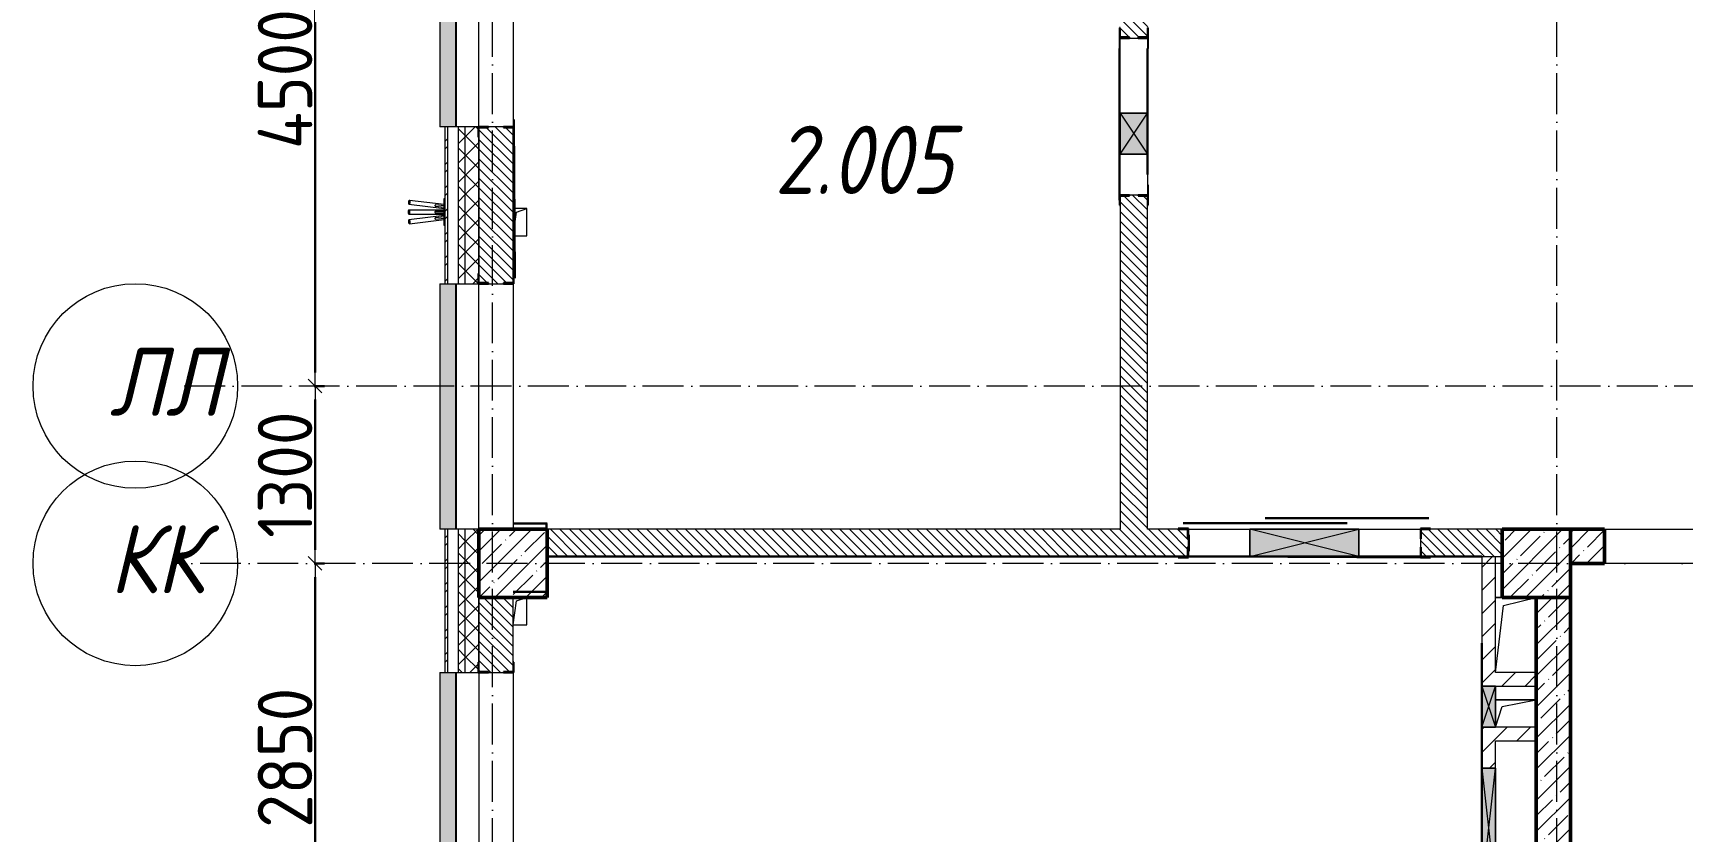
# Model space of a CAD drawing. Header units: millimetres. Extents: x -213536 to 1564669, y -45299 to 942238.
# Drawn here: x 538564 to 550658, y 631363 to 637213 of the extents above; entities that cross this region are included whole.
import ezdxf

# ---------------------------------------------------------------- set-up
doc = ezdxf.new("R2010")
doc.units = ezdxf.units.MM
doc.linetypes.add('50_200_ШТРИХ_1Т_ш5_п1_п1_', pattern=[700, 500, -100, 0, -100])
for name, color, linetype, lineweight in [('2.4) ПГП вычит ЖБбалки 0.4 м -', 24, 'Continuous', 30), ('3.1) ЖБ окна 1.2 м', 102, 'Continuous', 30), ('5) Швы', 2, 'Continuous', 30), ('A-____-____-DIMS', 7, 'Continuous', 9), ('A-DETL-GENF-OTLN', 7, 'Continuous', 9), ('A-FLOR-____-OTLN', 7, 'Continuous', 9), ('A-GENM-____-MCUT', 7, 'Continuous', 25), ('A-GENM-____-OTLN', 7, 'Continuous', 9), ('A-GENM-____-OTLN-1', 7, 'Continuous', 25), ('A-GLAZ-____-OTLN', 7, 'Continuous', 9), ('A-WALL-____-MCUT', 7, 'Continuous', 13), ('A-WALL-____-MCUT-1', 7, 'Continuous', 9), ('A-WALL-____-MCUT-2', 7, 'Continuous', 50), ('A-WALL-____-OTLN', 7, 'Continuous', 9), ('A-WALL-____-PATT-1', 7, 'Continuous', 9), ('A-WALL-FNSH-MCUT-1', 7, 'Continuous', 9), ('I-WALL-____-OTLN', 7, 'Continuous', 9), ('S-COLS-____-MCUT', 7, 'Continuous', 50), ('S-COLS-____-OTLN', 7, 'Continuous', 9), ('S-GRID-____-IDEN', 7, 'Continuous', 9), ('S-GRID-____-OTLN-1', 7, '50_200_ШТРИХ_1Т_ш5_п1_п1_', 9), ('Марки помещений', 7, 'Continuous', 9)]:
    doc.layers.add(name, color=color, linetype=linetype, lineweight=lineweight)
doc.layers.add('A-GLAZ-____-OTLN-1', color=7, linetype='Continuous', lineweight=9, true_color=0xc0c0c0)
doc.styles.add('ISOCPEUR_I_2', font='isocpeui.ttf', dxfattribs={"width": 0.85, "height": 2.3})
doc.styles.add('ISOCPEUR_I_9', font='isocpeui.ttf', dxfattribs={"width": 0.9, "height": 250})
doc.styles.add('СПДС', font='isocpeur.ttf', dxfattribs={"width": 0.9})
doc.dimstyles.new('Размера А3', dxfattribs={"dimtxt": 200, "dimasz": 100, "dimexe": 70, "dimexo": 100, "dimgap": 20, "dimtad": 1, "dimdec": 0, "dimrnd": 10, "dimzin": 0, "dimdsep": 46, "dimtxsty": 'СПДС', "dimblk": 'ARROWHEAD_6', "dimcen": 1, "dimclrd": 256, "dimclre": 256, "dimclrt": 256, "dimazin": 0, "dimtfac": 1, "dimtdec": 0, "dimtmove": 2, "dimatfit": 3, "dimfxl": 1, "dimtolj": 1, "dimtzin": 0, "dimarcsym": 0})
pattern_1 = [(135, (544282.637, 571544.04), (-35.35534, -35.35534), [])]
pattern_2 = [(45, (544282.64, 571544.04), (-114.04925, 114.04925), []), (45, (544396.69, 571544.04), (-114.04925, 114.04925), [201.612, -40.322, 3.353, -36.97])]
pattern_3 = [(45, (544282.64, 571544.04), (-84.85281, 84.85281), [])]
pattern_4 = [(45, (544282.64, 571544.04), (-70.71068, 70.71068), []), (135, (544282.64, 571544.04), (-70.71068, -70.71068), [])]

# ---------------------------------------------------------------- blocks, each defined once
blk = doc.blocks.new('BSC_Колонна _Прямоугольная - 500х500-V24-АР1_План отверстий 2 этажа в осях 1-64_Ю-ЯЯ')
at = {"layer": 'S-COLS-____-OTLN'}
h = blk.add_hatch(dxfattribs=at)
h.set_pattern_fill('FP_33', color=256, style=0, pattern_type=2)
h.set_pattern_definition([(45, (2200, -61781.04), (-114.04925, 114.04925), []), (45, (2314.05, -61781.04), (-114.04925, 114.04925), [201.613, -40.323, 3.353, -36.97])])
h.paths.add_polyline_path([(-250, -250), (250, -250), (250, 250), (-250, 250)], flags=0)
at = {"layer": 'S-COLS-____-MCUT'}
for p, q in [((250, 250), (-250, 250)), ((-250, 250), (-250, -250)), ((250, -250), (250, 250)), ((-250, -250), (250, -250))]:
    blk.add_line(p, q, dxfattribs=at)
blk = doc.blocks.new('BSC_Колонна _Прямоугольная - 500х500-V28-АР1_План отверстий 2 этажа в осях 1-64_Ю-ЯЯ')
at = {"layer": 'S-COLS-____-OTLN'}
h = blk.add_hatch(dxfattribs=at)
h.set_pattern_fill('FP_37', color=256, style=0, pattern_type=2)
h.set_pattern_definition([(45, (-5300, -61781.04), (-114.04925, 114.04925), []), (45, (-5185.95, -61781.04), (-114.04925, 114.04925), [201.613, -40.323, 3.353, -36.97])])
h.paths.add_polyline_path([(-250, -250), (250, -250), (250, 250), (-250, 250)], flags=0)
at = {"layer": 'S-COLS-____-MCUT'}
for p, q in [((250, 250), (-250, 250)), ((-250, 250), (-250, -250)), ((250, -250), (250, 250)), ((-250, -250), (250, -250))]:
    blk.add_line(p, q, dxfattribs=at)
blk = doc.blocks.new('Фахверк_СКБ_Уголок - 250_2700-27497298-АР1_План отверстий 2 этажа в осях 1-64_Ю-ЯЯ')
at = {"layer": 'A-GENM-____-MCUT'}
for p, q in [((200, 181), (125, 181)), ((125, 181), (125, 106)), ((131, 106), (131, 175)), ((131, 175), (200, 175)), ((200, 175), (200, 181)), ((125, 106), (131, 106)), ((131, -6), (125, -6)), ((125, -6), (125, -81)), ((125, -81), (200, -81)), ((131, -75), (131, -6)), ((200, -75), (131, -75)), ((200, -81), (200, -75))]:
    blk.add_line(p, q, dxfattribs=at)
blk = doc.blocks.new('154_Стойка_СКБ_Уголок - СМ-2180_200-28268025-АР1_План отверстий 2 этажа в осях 1-64_Ю-ЯЯ')
at = {"layer": 'A-GENM-____-MCUT'}
for p, q in [((125, 156), (125, 81)), ((200, 156), (125, 156)), ((131, 81), (131, 150)), ((131, 150), (200, 150)), ((200, 150), (200, 156)), ((125, 81), (131, 81)), ((131, 19), (125, 19)), ((125, 19), (125, -56)), ((131, -50), (131, 19)), ((125, -56), (200, -56)), ((200, -50), (131, -50)), ((200, -56), (200, -50))]:
    blk.add_line(p, q, dxfattribs=at)
blk = doc.blocks.new('Стойка_Влож_Уголок_Опорный - Уголок-28213941-АР1_План отверстий 2 этажа в осях 1-64_Ю-ЯЯ')
at = {"layer": 'A-GENM-____-OTLN'}
for p, q in [((-212, -6), (-212, 0)), ((0, 0), (0, -6)), ((-212, -75), (-212, -6)), ((-212, -6), (-206, -6)), ((-212, -75), (-206, -75)), ((-6, -6), (0, -6)), ((-6, -75), (0, -75)), ((0, -6), (0, -75))]:
    blk.add_line(p, q, dxfattribs=at)
blk = doc.blocks.new('Фахверк_СКБ_Уголок - 200_3550-28267367-АР1_План отверстий 2 этажа в осях 1-64_Ю-ЯЯ')
at = {"layer": 'A-GENM-____-MCUT'}
for p, q in [((200, 156), (125, 156)), ((125, 156), (125, 81)), ((131, 81), (131, 150)), ((131, 150), (200, 150)), ((200, 150), (200, 156)), ((125, 81), (131, 81)), ((131, 19), (125, 19)), ((125, 19), (125, -56)), ((131, -50), (131, 19)), ((125, -56), (200, -56)), ((200, -50), (131, -50)), ((200, -56), (200, -50))]:
    blk.add_line(p, q, dxfattribs=at)
blk = doc.blocks.new('154_Стойка_СКБ_Уголок - СМ-2480_200-28346303-АР1_План отверстий 2 этажа в осях 1-64_Ю-ЯЯ')
at = {"layer": 'A-GENM-____-MCUT'}
for p, q in [((125, 156), (125, 81)), ((200, 156), (125, 156)), ((131, 81), (131, 150)), ((131, 150), (200, 150)), ((200, 150), (200, 156)), ((125, 81), (131, 81)), ((131, 19), (125, 19)), ((125, 19), (125, -56)), ((131, -50), (131, 19)), ((125, -56), (200, -56)), ((200, -50), (131, -50)), ((200, -56), (200, -50))]:
    blk.add_line(p, q, dxfattribs=at)
blk = doc.blocks.new('Стойка_Влож_Полоса боковая - Полоса-V150-АР1_План отверстий 2 этажа в осях 1-64_Ю-ЯЯ')
at = {"layer": 'A-GENM-____-OTLN'}
for p, q in [((-5, 60), (0, 60)), ((-5, -60), (-5, 60)), ((0, 31), (0, -31)), ((0, -60), (-5, -60))]:
    blk.add_line(p, q, dxfattribs=at)
blk = doc.blocks.new('AR_Отверстие прямоугольное _в плите_ - AR_Отверстие прямоугольное _в плите_-V165-АР1_План отверстий 2 этажа в осях 1-64_Ю-ЯЯ')
at = {"layer": 'A-GENM-____-OTLN'}
for p, q in [((50, 100), (-50, 100)), ((-50, -100), (-25, 75)), ((-25, 75), (50, 100)), ((50, -100), (50, 100)), ((-50, -100), (50, -100))]:
    blk.add_line(p, q, dxfattribs=at)
blk = doc.blocks.new('AR_Отверстие прямоугольное _в плите_ - AR_Отверстие прямоугольное _в плите_-V188-АР1_План отверстий 2 этажа в осях 1-64_Ю-ЯЯ')
at = {"layer": 'A-GENM-____-OTLN'}
for p, q in [((150, 100), (-150, 100)), ((-150, -100), (-100, 50)), ((-100, 50), (150, 100))]:
    blk.add_line(p, q, dxfattribs=at)
blk = doc.blocks.new('AR_Отверстие прямоугольное _в плите_ - AR_Отверстие прямоугольное _в плите_-30552638-АР1_План отверстий 2 этажа в осях 1-64_Ю-ЯЯ')
at = {"layer": 'A-GENM-____-OTLN'}
for p, q in [((-100, 275), (-150, 275)), ((-90, 215), (150, 275)), ((-150, -275), (-90, 215))]:
    blk.add_line(p, q, dxfattribs=at)
blk = doc.blocks.new('Отлив_СКБ - Отлив витража_120_НВФ-31885689-АР1_План отверстий 2 этажа в осях 1-64_Ю-ЯЯ')
at = {"layer": 'A-GLAZ-____-OTLN-1'}
for points in [[(1800, 2), (1800, 120), (0, 120), (0, 2), (737, 2)], [(1800, 0), (1800, 2), (0, 2), (0, 0), (737, 0)]]:
    blk.add_hatch(color=256, dxfattribs=at).paths.add_polyline_path(points, flags=0)
at = {"layer": 'A-GLAZ-____-OTLN'}
for p, q in [((0, 83), (0, 120)), ((1800, 120), (0, 120)), ((0, 2), (1800, 2)), ((1800, 120), (1800, 83)), ((1800, 0), (0, 0))]:
    blk.add_line(p, q, dxfattribs=at)
blk = doc.blocks.new('Указатель_Флаги_По грани - Указатель_Флаги_По грани-31763482-АР1_План отверстий 2 этажа в осях 1-64_Ю-ЯЯ')
at = {"layer": 'A-GENM-____-OTLN'}
for p, q in [((-2963, 64413), (-2705, 64381)), ((-2705, 64371), (-2963, 64371)), ((-2963, 64341), (-2705, 64341)), ((-2705, 64411), (-2959, 64442)), ((-2769, 64399), (-2705, 64391)), ((-2705, 64361), (-2769, 64361)), ((-2769, 64351), (-2705, 64351)), ((-2705, 64401), (-2768, 64409)), ((-2705, 64257), (-2705, 64455)), ((-2705, 64455), (-2700, 64455)), ((-2705, 64331), (-2963, 64299)), ((-2959, 64270), (-2705, 64301)), ((-2705, 64321), (-2769, 64313)), ((-2768, 64303), (-2705, 64311)), ((-2700, 64257), (-2705, 64257))]:
    blk.add_line(p, q, dxfattribs=at)
for centre, major_axis, start_param, end_param in [((-2963, 64356), (0, 15), 4.712389, 7.853982), ((-2963, 64356), (0, 15), 1.570796, 4.712389), ((-2961, 64428), (1.8, 14.9), 1.570796, 4.712389), ((-2961, 64428), (1.8, 14.9), 4.712389, 7.853982), ((-2961, 64285), (-1.8, 14.9), 4.712389, 7.853982), ((-2961, 64285), (-1.8, 14.9), 1.570796, 4.712389)]:
    blk.add_ellipse(centre, major_axis=major_axis, ratio=0.422618, start_param=start_param, end_param=end_param, dxfattribs=at)
for points, knots in [([(-2768, 64409), (-2768, 64409), (-2768, 64409), (-2769, 64409), (-2770, 64409), (-2771, 64408), (-2771, 64408), (-2772, 64406), (-2773, 64405), (-2773, 64404)], [0.5555556, 0.5555556, 0.5555556, 0.5555556, 0.5833333, 0.6111111, 0.6666667, 0.7222222, 0.7777778, 0.8888889, 1, 1, 1, 1]), ([(-2773, 64404), (-2773, 64404), (-2773, 64402), (-2772, 64401), (-2772, 64400), (-2771, 64400), (-2770, 64399), (-2770, 64399), (-2769, 64399), (-2769, 64399)], [0, 0, 0, 0, 0.1111111, 0.2222222, 0.2777778, 0.3333333, 0.3888889, 0.4166667, 0.4444444, 0.4444444, 0.4444444, 0.4444444]), ([(-2769, 64361), (-2769, 64361), (-2770, 64361), (-2770, 64361), (-2770, 64361), (-2771, 64361), (-2771, 64360), (-2772, 64359), (-2773, 64358), (-2773, 64357), (-2773, 64356)], [0.5555556, 0.5555556, 0.5555556, 0.5555556, 0.5833333, 0.6111111, 0.6388889, 0.6666667, 0.7222222, 0.7777778, 0.8888889, 1, 1, 1, 1]), ([(-2773, 64356), (-2773, 64355), (-2773, 64354), (-2772, 64353), (-2772, 64352), (-2771, 64351), (-2770, 64351), (-2770, 64351), (-2769, 64351), (-2769, 64351)], [0, 0, 0, 0, 0.1111111, 0.2222222, 0.2777778, 0.3333333, 0.3888889, 0.4166667, 0.4444444, 0.4444444, 0.4444444, 0.4444444]), ([(-2769, 64313), (-2769, 64313), (-2770, 64313), (-2770, 64313), (-2771, 64313), (-2772, 64312), (-2772, 64311), (-2773, 64310), (-2773, 64308), (-2773, 64308)], [0.5555556, 0.5555556, 0.5555556, 0.5555556, 0.5833333, 0.6111111, 0.6666667, 0.7222222, 0.7777778, 0.8888889, 1, 1, 1, 1]), ([(-2773, 64308), (-2773, 64307), (-2772, 64306), (-2771, 64305), (-2771, 64304), (-2770, 64303), (-2769, 64303), (-2768, 64303), (-2768, 64303), (-2768, 64303)], [0, 0, 0, 0, 0.1111111, 0.2222222, 0.2777778, 0.3333333, 0.3888889, 0.4166667, 0.4444444, 0.4444444, 0.4444444, 0.4444444])]:
    blk.add_open_spline(points, degree=3, knots=knots, dxfattribs=at)
blk = doc.blocks.new('AR_Отверстие прямоугольное _в стене_ - AR_Отверстие прямоугольное _в стене__ОВ-36801996-АР1_План отверстий 2 этажа в осях 1-64_Ю-ЯЯ')
at = {"layer": 'A-GLAZ-____-OTLN'}
blk.add_hatch(color=256, dxfattribs=at).paths.add_polyline_path([(-450, -50), (450, -50), (450, 50), (-450, 50)], flags=0)
at = {"layer": 'A-DETL-GENF-OTLN'}
for p, q in [((-450, -50), (-450, 50)), ((-450, 50), (450, 50)), ((450, 50), (-450, -50)), ((-450, 50), (450, -50)), ((450, 50), (-450, 50)), ((-450, 50), (-450, -50)), ((450, 50), (450, -50)), ((450, -50), (450, 50)), ((450, -50), (-450, -50)), ((-450, -50), (450, -50))]:
    blk.add_line(p, q, dxfattribs=at)
blk = doc.blocks.new('AR_Отверстие прямоугольное _в стене__БезПР - AR_Отверстие прямоугольное _в стене__БезПР-36428461-АР1_План отверстий 2 этажа в осях 1-64_Ю-ЯЯ')
at = {"layer": 'A-GLAZ-____-OTLN'}
blk.add_hatch(color=256, dxfattribs=at).paths.add_polyline_path([(-150, -50), (150, -50), (150, 50), (-150, 50)], flags=0)
at = {"layer": 'A-DETL-GENF-OTLN'}
for p, q in [((-150, -50), (-150, 50)), ((-150, 50), (150, 50)), ((150, 50), (-150, -50)), ((-150, 50), (150, -50)), ((150, 50), (-150, 50)), ((-150, 50), (-150, -50)), ((150, 50), (150, -50)), ((150, -50), (150, 50)), ((150, -50), (-150, -50)), ((-150, -50), (150, -50))]:
    blk.add_line(p, q, dxfattribs=at)
blk = doc.blocks.new('AR_Отверстие прямоугольное _в стене__БезПР - AR_Отверстие прямоугольное _в стене__БезПР-36427769-АР1_План отверстий 2 этажа в осях 1-64_Ю-ЯЯ')
at = {"layer": 'A-GLAZ-____-OTLN'}
blk.add_hatch(color=256, dxfattribs=at).paths.add_polyline_path([(-150, -100), (150, -100), (150, 100), (-150, 100)], flags=0)
at = {"layer": 'A-DETL-GENF-OTLN'}
for p, q in [((-150, -100), (-150, 100)), ((-150, 100), (150, 100)), ((150, 100), (-150, -100)), ((-150, 100), (150, -100)), ((150, 100), (-150, 100)), ((-150, 100), (-150, -100)), ((150, 100), (150, -100)), ((150, -100), (150, 100)), ((150, -100), (-150, -100)), ((-150, -100), (150, -100))]:
    blk.add_line(p, q, dxfattribs=at)
at = {"layer": 'A-GLAZ-____-OTLN'}
blk.add_line((150, 100), (-150, 100), dxfattribs=at)
blk = doc.blocks.new('AR_Отверстие прямоугольное _в стене_ - AR_Отверстие прямоугольное _в стене__ОВ-36799175-АР1_План отверстий 2 этажа в осях 1-64_Ю-ЯЯ')
at = {"layer": 'A-GLAZ-____-OTLN'}
blk.add_hatch(color=256, dxfattribs=at).paths.add_polyline_path([(-400, 100), (-400, -100), (400, -100), (400, 100), (80, 100)], flags=0)
at = {"layer": 'A-DETL-GENF-OTLN'}
for p, q in [((-400, -100), (-400, 100)), ((-400, 100), (400, 100)), ((400, 100), (-400, -100)), ((-400, 100), (400, -100)), ((400, 100), (-400, 100)), ((-400, 100), (-400, -100)), ((400, 100), (400, -100)), ((400, -100), (400, 100)), ((400, -100), (-400, -100)), ((-400, -100), (400, -100))]:
    blk.add_line(p, q, dxfattribs=at)
blk = doc.blocks.new('Ось сетки - Круг_Ø6_00__ISO-2_5_0_9K_-25732049-АР1_План отверстий 2 этажа в осях 1-64_Ю-ЯЯ')
at = {"layer": 'S-GRID-____-IDEN'}
blk.add_circle((0, 0), 3, dxfattribs=at)
blk = doc.blocks.new('ARROWHEAD_6')
at = {"color": 0, "linetype": 'Continuous'}
for p, q in [((0, 0), (-1, 0)), ((-0.5, -0.5), (0.5, 0.5))]:
    blk.add_line(p, q, dxfattribs=at)
blk = doc.blocks.new('*D5581')
at = {"layer": 'A-____-____-DIMS', "lineweight": -2, "transparency": 16777216}
for p, q in [((-19249, 520797), (-19173, 520797)), ((-19243, 518047), (-19243, 520697)), ((-19249, 517947), (-19173, 517947))]:
    blk.add_line(p, q, dxfattribs=at)
at = {"layer": 'Defpoints', "color": 0, "lineweight": 30, "transparency": 16777216}
for p in [(-19349, 520797), (-19243, 520797), (-19349, 517947)]:
    blk.add_point(p, dxfattribs=at)
at = {"layer": 'A-____-____-DIMS', "lineweight": -2, "transparency": 16777216, "xscale": 100, "yscale": 100, "zscale": 100}
for p, rotation in [((-19243, 520797), 90), ((-19243, 517947), 270)]:
    blk.add_blockref('ARROWHEAD_6', p, dxfattribs=dict(at, rotation=rotation))
at = {"layer": 'A-____-____-DIMS', "transparency": 16777216, "insert": (-19463, 519372), "char_height": 400, "width": 2.49, "attachment_point": 5, "rotation": 90, "style": 'СПДС'}
blk.add_mtext('\\A1;2850', dxfattribs=at)
blk = doc.blocks.new('*D5582')
at = {"layer": 'A-____-____-DIMS', "lineweight": -2, "transparency": 16777216}
for p, q in [((-19249, 522097), (-19173, 522097)), ((-19243, 520897), (-19243, 521997)), ((-19249, 520797), (-19173, 520797))]:
    blk.add_line(p, q, dxfattribs=at)
at = {"layer": 'Defpoints', "color": 0, "lineweight": 30, "transparency": 16777216}
for p in [(-19349, 522097), (-19243, 522097), (-19349, 520797)]:
    blk.add_point(p, dxfattribs=at)
at = {"layer": 'A-____-____-DIMS', "lineweight": -2, "transparency": 16777216, "xscale": 100, "yscale": 100, "zscale": 100}
for p, rotation in [((-19243, 522097), 90), ((-19243, 520797), 270)]:
    blk.add_blockref('ARROWHEAD_6', p, dxfattribs=dict(at, rotation=rotation))
at = {"layer": 'A-____-____-DIMS', "transparency": 16777216, "insert": (-19463, 521447), "char_height": 400, "width": 2.3, "attachment_point": 5, "rotation": 90, "style": 'СПДС'}
blk.add_mtext('\\A1;1300', dxfattribs=at)
blk = doc.blocks.new('*D5583')
at = {"layer": 'A-____-____-DIMS', "lineweight": -2, "transparency": 16777216}
for p, q in [((-19249, 526597), (-19173, 526597)), ((-19243, 522197), (-19243, 526497)), ((-19249, 522097), (-19173, 522097))]:
    blk.add_line(p, q, dxfattribs=at)
at = {"layer": 'Defpoints', "color": 0, "lineweight": 30, "transparency": 16777216}
for p in [(-19349, 526597), (-19243, 526597), (-19349, 522097)]:
    blk.add_point(p, dxfattribs=at)
at = {"layer": 'A-____-____-DIMS', "lineweight": -2, "transparency": 16777216, "xscale": 100, "yscale": 100, "zscale": 100}
for p, rotation in [((-19243, 526597), 90), ((-19243, 522097), 270)]:
    blk.add_blockref('ARROWHEAD_6', p, dxfattribs=dict(at, rotation=rotation))
at = {"layer": 'A-____-____-DIMS', "transparency": 16777216, "insert": (-19463, 524347), "char_height": 400, "width": 2.56, "attachment_point": 5, "rotation": 90, "style": 'СПДС'}
blk.add_mtext('\\A1;4500', dxfattribs=at)
blk = doc.blocks.new('2этаж')
at = {"layer": 'S-GRID-____-OTLN-1', "color": 251, "ltscale": 0.6, "true_color": 0x636466}
for p, q in [((-17941.7, 511907.5), (-17941.7, 549908.8)), ((-10141.7, 511907.5), (-10141.7, 549908.8)), ((88482.7, 522097), (-20260.4, 522097)), ((-4662.3, 520797), (-20260.4, 520797))]:
    blk.add_line(p, q, dxfattribs=at)
at = {"layer": 'S-GRID-____-IDEN', "xscale": 250, "yscale": 250, "zscale": 99.99999999999993, "rotation": 89.9999999999998}
for p in [(-20560.4, 522097), (-20560.4, 520797)]:
    blk.add_blockref('Ось сетки - Круг_Ø6_00__ISO-2_5_0_9K_-25732049-АР1_План отверстий 2 этажа в осях 1-64_Ю-ЯЯ', p, dxfattribs=at)
at = {"layer": 'S-GRID-____-IDEN', "char_height": 500, "width": 447.342, "attachment_point": 1, "style": 'ISOCPEUR_I_9'}
for s, insert in [('ЛЛ', (-20750.1, 522378.9)), ('КК', (-20750.1, 521078.9))]:
    blk.add_mtext(s, dxfattribs=dict(at, insert=insert))
at = {"layer": 'A-____-____-DIMS'}
for base, p1, p2, picture, middle in [((-19243.1, 526597), (-19349.1, 522097), (-19349.1, 526597), '*D5583', (-19463.1, 524347)), ((-19243.1, 522097), (-19349.1, 520797), (-19349.1, 522097), '*D5582', (-19463.1, 521447)), ((-19243.1, 520797), (-19349.1, 517947), (-19349.1, 520797), '*D5581', (-19463.1, 519372))]:
    dim = blk.add_linear_dim(base=base, p1=p1, p2=p2, angle=90, dimstyle='Размера А3', override={"dimtxt": 400}, dxfattribs=at)
    dim.commit()
    dim.dimension.update_dxf_attribs({"geometry": picture, "text_midpoint": middle})

msp = doc.modelspace()

# ---------------------------------------------------------------- hatches: boundary and pattern name
at = {"layer": 'A-WALL-____-PATT-1'}
h = msp.add_hatch(dxfattribs=at)
h.set_pattern_fill('FP_3', color=256, style=0, pattern_type=2)
h.set_pattern_definition([(45, (544282.64, 571544.04), (-85.53659, 85.53659), []), (45, (544339.66, 571544.04), (-85.53659, 85.53659), [])])
h.paths.add_polyline_path([(541582.6, 626475.1), (541602.6, 626475.1), (541602.6, 627725.1), (541582.6, 627725.1), (541582.6, 627154.2)], flags=0)
h.paths.add_polyline_path([(541602.6, 629525.1), (541602.6, 630725.1), (541582.6, 630725.1), (541582.6, 629525.1)], flags=0)
h.paths.add_polyline_path([(541602.6, 632525.1), (541602.6, 633575.1), (541582.6, 633575.1), (541582.6, 632525.1)], flags=0)
h.paths.add_polyline_path([(541602.6, 635375.1), (541602.6, 636525.1), (541582.6, 636525.1), (541582.6, 635375.1)], flags=0)
h.paths.add_polyline_path([(541602.6, 638325.1), (541602.6, 639395.1), (541582.6, 639395.1), (541582.6, 638325.1)], flags=0)
h = msp.add_hatch(dxfattribs=at)
h.set_pattern_fill('FP_1', color=256, style=0, pattern_type=2)
h.set_pattern_definition(pattern_4)
h.paths.add_polyline_path([(541682.6, 626575.1), (541732.6, 626575.1), (541732.6, 627725.1), (541682.6, 627725.1), (541682.6, 627154.2)], flags=0)
h.paths.add_polyline_path([(541682.6, 629525.1), (541732.6, 629525.1), (541732.6, 630725.1), (541682.6, 630725.1), (541682.6, 630383)], flags=0)
h.paths.add_polyline_path([(541682.6, 632525.1), (541732.6, 632525.1), (541732.6, 633575.1), (541682.6, 633575.1)], flags=0)
h.paths.add_polyline_path([(541732.6, 635375.1), (541732.6, 636525.1), (541682.6, 636525.1), (541682.6, 635375.1)], flags=0)
h.paths.add_polyline_path([(541682.6, 638325.1), (541732.6, 638325.1), (541732.6, 639225.1), (541682.6, 639225.1), (541682.6, 638455.1)], flags=0)
h = msp.add_hatch(dxfattribs=at)
h.set_pattern_fill('FP_1', color=256, style=0, pattern_type=2)
h.set_pattern_definition(pattern_4)
h.paths.add_polyline_path([(541732.6, 626625.1), (541832.6, 626625.1), (541832.6, 627650.1), (541826.6, 627650.1), (541826.6, 627725.1), (541732.6, 627725.1), (541732.6, 627154.2)], flags=0)
h.paths.add_polyline_path([(541832.6, 630225.1), (541832.6, 630725.1), (541732.6, 630725.1), (541732.6, 630225.1)], flags=0)
h.paths.add_polyline_path([(541826.6, 629525.1), (541826.6, 629600.1), (541832.6, 629600.1), (541832.6, 630225.1), (541732.6, 630225.1), (541732.6, 629525.1)], flags=0)
h.paths.add_polyline_path([(541826.6, 632525.1), (541826.6, 632600.1), (541832.6, 632600.1), (541832.6, 633575.1), (541732.6, 633575.1), (541732.6, 632525.1)], flags=0)
h.paths.add_polyline_path([(541826.6, 635375.1), (541826.6, 635450.1), (541832.6, 635450.1), (541832.6, 636450.1), (541826.6, 636450.1), (541826.6, 636525.1), (541732.6, 636525.1), (541732.6, 635375.1)], flags=0)
h.paths.add_polyline_path([(541732.6, 638325.1), (541826.6, 638325.1), (541826.6, 638400.1), (541832.6, 638400.1), (541832.6, 639225.1), (541732.6, 639225.1), (541732.6, 638455.1)], flags=0)
h = msp.add_hatch(dxfattribs=at)
h.set_pattern_fill('FP_6', color=256, style=0, pattern_type=2)
h.set_pattern_definition(pattern_1)
h.paths.add_polyline_path([(546732.6, 633575.1), (546732.6, 636019.1), (546663.6, 636019.1), (546663.6, 636025.1), (546601.6, 636025.1), (546601.6, 636019.1), (546532.6, 636019.1), (546532.6, 633575.1)], flags=0)
h.paths.add_polyline_path([(546663.6, 637175.1), (546663.6, 637181.1), (546732.6, 637181.1), (546732.6, 638975.1), (546532.6, 638975.1), (546532.6, 637181.1), (546601.6, 637181.1), (546601.6, 637175.1)], flags=0)
h = msp.add_hatch(dxfattribs=at)
h.set_pattern_fill('FP_6', color=256, style=0, pattern_type=2)
h.set_pattern_definition(pattern_1)
h.paths.add_polyline_path([(541901.6, 635375.1), (542013.6, 635375.1), (542013.6, 635381.1), (542082.6, 635381.1), (542082.6, 636519.1), (542013.6, 636519.1), (542013.6, 636525.1), (541901.6, 636525.1), (541901.6, 636519.1), (541832.6, 636519.1), (541832.6, 635381.1), (541901.6, 635381.1)], flags=0)
h.paths.add_polyline_path([(542013.6, 638325.1), (542013.6, 638331.1), (542082.6, 638331.1), (542082.6, 638725.1), (541832.6, 638725.1), (541832.6, 638331.1), (541901.6, 638331.1), (541901.6, 638325.1)], flags=0)
h = msp.add_hatch(dxfattribs=at)
h.set_pattern_fill('FP_6', color=256, style=0, pattern_type=2)
h.set_pattern_definition(pattern_1)
h.paths.add_polyline_path([(548738.6, 633375.1), (549332.6, 633375.1), (549332.6, 633575.1), (548738.6, 633575.1), (548738.6, 633506.1), (548732.6, 633506.1), (548732.6, 633444.1), (548738.6, 633444.1)], flags=0)
h.paths.add_polyline_path([(547026.6, 633375.1), (547026.6, 633444.1), (547032.6, 633444.1), (547032.6, 633506.1), (547026.6, 633506.1), (547026.6, 633575.1), (542332.6, 633575.1), (542332.6, 633375.1), (546957.6, 633375.1)], flags=0)
h = msp.add_hatch(dxfattribs=at)
h.set_pattern_fill('FP_13', color=256, style=0, pattern_type=2)
h.set_pattern_definition(pattern_2)
h.paths.add_polyline_path([(551882.6, 633325.1), (551882.6, 633575.1), (551682.6, 633575.1), (551682.6, 633325.1)], flags=0)
h.paths.add_polyline_path([(549832.6, 633325.1), (550082.6, 633325.1), (550082.6, 633575.1), (549832.6, 633575.1)], flags=0)
h = msp.add_hatch(dxfattribs=at)
h.set_pattern_fill('FP_4', color=256, style=0, pattern_type=2)
h.set_pattern_definition(pattern_3)
h.paths.add_polyline_path([(549282.6, 630725.1), (549282.6, 630925.1), (549182.6, 630925.1), (549182.6, 630725.1)], flags=0)
h.paths.add_polyline_path([(549282.6, 631825.1), (549282.6, 632125.1), (549182.6, 632125.1), (549182.6, 631825.1), (549267.3, 631825.1)], flags=0)
h.paths.add_polyline_path([(549282.6, 632425.1), (549282.6, 633375.1), (549182.6, 633375.1), (549182.6, 632425.1), (549258.6, 632425.1)], flags=0)
h = msp.add_hatch(dxfattribs=at)
h.set_pattern_fill('FP_6', color=256, style=0, pattern_type=2)
h.set_pattern_definition(pattern_1)
h.paths.add_polyline_path([(542013.6, 632525.1), (542013.6, 632531.1), (542082.6, 632531.1), (542082.6, 633075.1), (541832.6, 633075.1), (541832.6, 632531.1), (541901.6, 632531.1), (541901.6, 632525.1)], flags=0)
h = msp.add_hatch(dxfattribs=at)
h.set_pattern_fill('FP_13', color=256, style=0, pattern_type=2)
h.set_pattern_definition(pattern_2)
h.paths.add_polyline_path([(549832.6, 630725.1), (549832.6, 633075.1), (549582.6, 633075.1), (549582.6, 630725.1)], flags=0)
h = msp.add_hatch(dxfattribs=at)
h.set_pattern_fill('FP_4', color=256, style=0, pattern_type=2)
h.set_pattern_definition(pattern_3)
h.paths.add_polyline_path([(549582.6, 632425.1), (549582.6, 632525.1), (549282.6, 632525.1), (549282.6, 632425.1), (549570, 632425.1)], flags=0)
h = msp.add_hatch(dxfattribs=at)
h.set_pattern_fill('FP_4', color=256, style=0, pattern_type=2)
h.set_pattern_definition(pattern_3)
h.paths.add_polyline_path([(549582.6, 632025.1), (549582.6, 632125.1), (549282.6, 632125.1), (549282.6, 632025.1), (549570, 632025.1)], flags=0)

# ---------------------------------------------------------------- linework, layer by layer
at = {"layer": '2.4) ПГП вычит ЖБбалки 0.4 м -'}
msp.add_lwpolyline([(542332.6, 633375.1), (549182.6, 633375.1)], dxfattribs=at)
at = {"layer": '5) Швы', "lineweight": 30}
for points in [[(546526.6, 637100.1), (546526.6, 635987.6)], [(546732.6, 636175.1), (546732.6, 637100.1)], [(542094.6, 635416.2), (542088.6, 636578.7)], [(546995.1, 633618.6), (548195.1, 633618.6)], [(547595.1, 633656.1), (548795.1, 633656.1)], [(547257.6, 633375.1), (548770.1, 633369.1)], [(549185.6, 629548.6), (549182.6, 632739.6)]]:
    msp.add_lwpolyline(points, dxfattribs=at)
at = {"layer": '5) Швы'}
for points in [[(542332.6, 633616.2), (542082.6, 633616.2)], [(542326.6, 633116.2), (542326.6, 633616.2)], [(542332.6, 633116.2), (542082.6, 633116.2)]]:
    msp.add_lwpolyline(points, dxfattribs=at)
at = {"layer": 'A-FLOR-____-OTLN'}
for p, q in [((549282.6, 633075.1), (549332.6, 633075.1)), ((549282.6, 632325.1), (549582.6, 632325.1))]:
    msp.add_line(p, q, dxfattribs=at)
at = {"layer": 'A-WALL-____-MCUT'}
for p, q in [((546601.6, 637175.1), (546663.6, 637175.1)), ((541826.6, 636525.1), (541602.6, 636525.1)), ((541602.6, 636525.1), (541602.6, 635375.1)), ((542013.6, 636525.1), (541901.6, 636525.1)), ((542082.6, 635450.1), (542082.6, 636450.1)), ((546663.6, 636025.1), (546601.6, 636025.1)), ((546532.6, 635950.1), (546532.6, 633575.1)), ((546732.6, 633575.1), (546732.6, 635950.1)), ((541602.6, 635375.1), (541826.6, 635375.1)), ((541901.6, 635375.1), (542013.6, 635375.1)), ((541832.6, 633575.1), (541602.6, 633575.1)), ((541602.6, 633575.1), (541602.6, 632525.1)), ((546532.6, 633575.1), (542332.6, 633575.1)), ((546957.6, 633575.1), (546732.6, 633575.1)), ((548732.6, 633506.1), (548732.6, 633444.1)), ((549332.6, 633575.1), (548807.6, 633575.1)), ((542332.6, 633375.1), (546957.6, 633375.1)), ((548807.6, 633375.1), (549332.6, 633375.1)), ((542082.6, 632600.1), (542082.6, 633075.1)), ((541602.6, 632525.1), (541826.6, 632525.1)), ((541901.6, 632525.1), (542013.6, 632525.1))]:
    msp.add_line(p, q, dxfattribs=at)
at = {"layer": 'A-WALL-____-MCUT-1'}
for p, q in [((541682.6, 635375.1), (541682.6, 636525.1)), ((541732.6, 635375.1), (541732.6, 636525.1)), ((541832.6, 636450.1), (541832.6, 635450.1)), ((541832.6, 635450.1), (541832.6, 636450.1)), ((541682.6, 632525.1), (541682.6, 633575.1)), ((541732.6, 632525.1), (541732.6, 633575.1)), ((541832.6, 633075.1), (541832.6, 632600.1)), ((541832.6, 632600.1), (541832.6, 633075.1))]:
    msp.add_line(p, q, dxfattribs=at)
at = {"layer": 'A-WALL-____-MCUT-2'}
for p, q in [((550082.6, 633575.1), (549832.6, 633575.1)), ((550082.6, 633325.1), (550082.6, 633575.1)), ((549832.6, 633325.1), (550082.6, 633325.1)), ((549582.6, 633075.1), (549582.6, 630725.1)), ((549832.6, 630725.1), (549832.6, 633075.1))]:
    msp.add_line(p, q, dxfattribs=at)
at = {"layer": 'A-WALL-____-OTLN'}
for p, q in [((541832.6, 636525.1), (541832.6, 638325.1)), ((542082.6, 638325.1), (542082.6, 636525.1)), ((541832.6, 633575.1), (541832.6, 635375.1)), ((542082.6, 635375.1), (542082.6, 633575.1)), ((550082.6, 633575.1), (551682.6, 633575.1)), ((551682.6, 633325.1), (550082.6, 633325.1)), ((541832.6, 632525.1), (541832.6, 630725.1)), ((542082.6, 632525.1), (542082.6, 630725.1))]:
    msp.add_line(p, q, dxfattribs=at)
at = {"layer": 'A-WALL-FNSH-MCUT-1'}
for p, q in [((541582.6, 636525.1), (541582.6, 635375.1)), ((541602.6, 636525.1), (541582.6, 636525.1)), ((541582.6, 635375.1), (541602.6, 635375.1)), ((541582.6, 633575.1), (541582.6, 632525.1)), ((541602.6, 633575.1), (541582.6, 633575.1)), ((549182.6, 633375.1), (549182.6, 632425.1)), ((549282.6, 632525.1), (549282.6, 633375.1)), ((541582.6, 632525.1), (541602.6, 632525.1)), ((549582.6, 632525.1), (549282.6, 632525.1)), ((549282.6, 632425.1), (549582.6, 632425.1)), ((549182.6, 632125.1), (549182.6, 631825.1)), ((549582.6, 632125.1), (549282.6, 632125.1)), ((549282.6, 631825.1), (549282.6, 632025.1)), ((549282.6, 632025.1), (549582.6, 632025.1))]:
    msp.add_line(p, q, dxfattribs=at)
at = {"layer": 'I-WALL-____-OTLN'}
for p, q in [((546532.6, 636625.1), (546532.6, 637175.1)), ((546732.6, 637175.1), (546732.6, 636625.1)), ((546532.6, 636025.1), (546532.6, 636325.1)), ((546732.6, 636325.1), (546732.6, 636025.1)), ((547032.6, 633575.1), (547482.6, 633575.1)), ((548282.6, 633575.1), (548732.6, 633575.1)), ((547482.6, 633375.1), (547032.6, 633375.1)), ((548732.6, 633375.1), (548282.6, 633375.1))]:
    msp.add_line(p, q, dxfattribs=at)

# ---------------------------------------------------------------- block references
at = {"layer": '3.1) ЖБ окна 1.2 м'}
msp.add_blockref('2этаж', (559874.3, 112528.1), dxfattribs=at)
at = {"layer": 'A-GENM-____-OTLN'}
for name, p in [('Стойка_Влож_Уголок_Опорный - Уголок-28213941-АР1_План отверстий 2 этажа в осях 1-64_Ю-ЯЯ', (546738.6, 637175.1)), ('Указатель_Флаги_По грани - Указатель_Флаги_По грани-31763482-АР1_План отверстий 2 этажа в осях 1-64_Ю-ЯЯ', (544282.6, 571544)), ('AR_Отверстие прямоугольное _в плите_ - AR_Отверстие прямоугольное _в плите_-V165-АР1_План отверстий 2 этажа в осях 1-64_Ю-ЯЯ', (542132.6, 635825.1)), ('AR_Отверстие прямоугольное _в плите_ - AR_Отверстие прямоугольное _в плите_-V165-АР1_План отверстий 2 этажа в осях 1-64_Ю-ЯЯ', (542132.6, 632974.7)), ('AR_Отверстие прямоугольное _в плите_ - AR_Отверстие прямоугольное _в плите_-30552638-АР1_План отверстий 2 этажа в осях 1-64_Ю-ЯЯ', (549432.6, 632800.1)), ('AR_Отверстие прямоугольное _в плите_ - AR_Отверстие прямоугольное _в плите_-V188-АР1_План отверстий 2 этажа в осях 1-64_Ю-ЯЯ', (549432.6, 632225.1))]:
    msp.add_blockref(name, p, dxfattribs=at)
at = {"layer": 'A-GENM-____-OTLN', "rotation": 180}
for name, p in [('Стойка_Влож_Уголок_Опорный - Уголок-28213941-АР1_План отверстий 2 этажа в осях 1-64_Ю-ЯЯ', (546526.6, 636025.1)), ('Стойка_Влож_Полоса боковая - Полоса-V150-АР1_План отверстий 2 этажа в осях 1-64_Ю-ЯЯ', (547032.6, 633475.1))]:
    msp.add_blockref(name, p, dxfattribs=at)
at = {"layer": 'A-GENM-____-OTLN-1'}
for name, p, rotation in [('154_Стойка_СКБ_Уголок - СМ-2180_200-28268025-АР1_План отверстий 2 этажа в осях 1-64_Ю-ЯЯ', (546682.6, 637050.1), 89.99999999999991), ('Фахверк_СКБ_Уголок - 250_2700-27497298-АР1_План отверстий 2 этажа в осях 1-64_Ю-ЯЯ', (541907.6, 636650.1), 269.9999999999999), ('154_Стойка_СКБ_Уголок - СМ-2180_200-28268025-АР1_План отверстий 2 этажа в осях 1-64_Ю-ЯЯ', (546582.6, 636150.1), 269.9999999999999), ('Фахверк_СКБ_Уголок - 250_2700-27497298-АР1_План отверстий 2 этажа в осях 1-64_Ю-ЯЯ', (542007.6, 635250.1), 89.99999999999991), ('154_Стойка_СКБ_Уголок - СМ-2480_200-28346303-АР1_План отверстий 2 этажа в осях 1-64_Ю-ЯЯ', (547157.6, 633525.1), 180), ('Фахверк_СКБ_Уголок - 250_2700-27497298-АР1_План отверстий 2 этажа в осях 1-64_Ю-ЯЯ', (542007.6, 632400.1), 89.99999999999991)]:
    msp.add_blockref(name, p, dxfattribs=dict(at, rotation=rotation))
msp.add_blockref('Фахверк_СКБ_Уголок - 200_3550-28267367-АР1_План отверстий 2 этажа в осях 1-64_Ю-ЯЯ', (548607.6, 633425.1), dxfattribs=at)
at = {"layer": 'A-GLAZ-____-OTLN'}
for name, p, rotation in [('Отлив_СКБ - Отлив витража_120_НВФ-31885689-АР1_План отверстий 2 этажа в осях 1-64_Ю-ЯЯ', (541665.6, 636525.1), 90), ('AR_Отверстие прямоугольное _в стене__БезПР - AR_Отверстие прямоугольное _в стене__БезПР-36427769-АР1_План отверстий 2 этажа в осях 1-64_Ю-ЯЯ', (546632.6, 636475.1), 89.99999999999991), ('Отлив_СКБ - Отлив витража_120_НВФ-31885689-АР1_План отверстий 2 этажа в осях 1-64_Ю-ЯЯ', (541665.6, 633575.1), 90), ('AR_Отверстие прямоугольное _в стене_ - AR_Отверстие прямоугольное _в стене__ОВ-36799175-АР1_План отверстий 2 этажа в осях 1-64_Ю-ЯЯ', (547882.6, 633475.1), 180), ('Отлив_СКБ - Отлив витража_120_НВФ-31885689-АР1_План отверстий 2 этажа в осях 1-64_Ю-ЯЯ', (541665.6, 630725.1), 90), ('AR_Отверстие прямоугольное _в стене__БезПР - AR_Отверстие прямоугольное _в стене__БезПР-36428461-АР1_План отверстий 2 этажа в осях 1-64_Ю-ЯЯ', (549232.6, 632275.1), 90.0000000000001), ('AR_Отверстие прямоугольное _в стене_ - AR_Отверстие прямоугольное _в стене__ОВ-36801996-АР1_План отверстий 2 этажа в осях 1-64_Ю-ЯЯ', (549232.6, 631375.1), 90.0000000000001)]:
    msp.add_blockref(name, p, dxfattribs=dict(at, rotation=rotation))
at = {"layer": 'S-COLS-____-OTLN'}
for name, p in [('BSC_Колонна _Прямоугольная - 500х500-V24-АР1_План отверстий 2 этажа в осях 1-64_Ю-ЯЯ', (542082.6, 633325.1)), ('BSC_Колонна _Прямоугольная - 500х500-V28-АР1_План отверстий 2 этажа в осях 1-64_Ю-ЯЯ', (549582.6, 633325.1))]:
    msp.add_blockref(name, p, dxfattribs=at)

# ---------------------------------------------------------------- texts
at = {"layer": 'Марки помещений', "insert": (543999.8, 636532.7), "char_height": 500, "width": 785.654, "attachment_point": 1, "style": 'ISOCPEUR_I_2'}
msp.add_mtext('2.005', dxfattribs=at)

doc.saveas('drawing.dxf')
